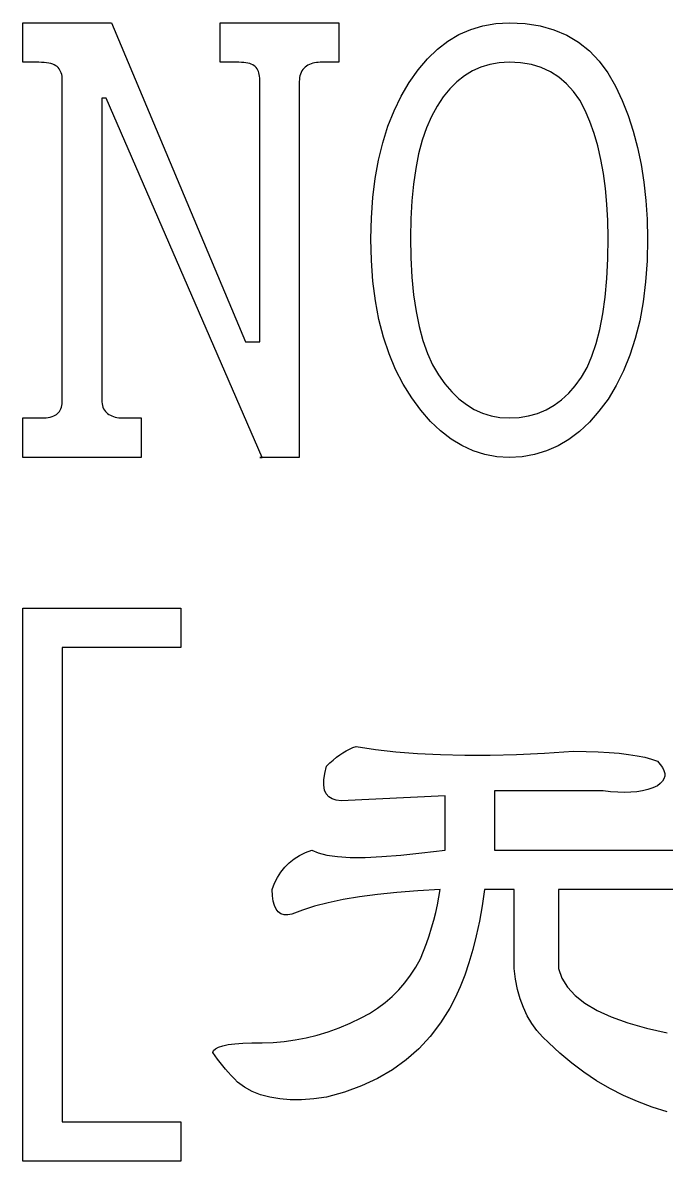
# Model space of a CAD drawing. Extents: x -210 to 210, y -160 to 160.
# Drawn here: x -179.92 to -174.83, y -150.75 to -141.74 of the extents above; entities that cross this region are included whole.
import ezdxf

# ---------------------------------------------------------------- set-up
doc = ezdxf.new("R2010")
doc.units = 0
doc.header["$MEASUREMENT"] = 0
doc.layers.get('0').update_dxf_attribs({"linetype": 'CONTINUOUS'})

msp = doc.modelspace()

# ---------------------------------------------------------------- linework, layer by layer
for points in [[(-178.154668, -144.266602), (-178.042363, -144.266602), (-178.042363, -144.266602), (-178.042363, -142.196279), (-178.042363, -142.196279), (-178.042793, -142.180488), (-178.042793, -142.180488), (-178.04418, -142.165645), (-178.04418, -142.165645), (-178.046367, -142.151807), (-178.046367, -142.151807), (-178.04957, -142.138887), (-178.04957, -142.138887), (-178.053652, -142.126943), (-178.053652, -142.126943), (-178.058594, -142.115977), (-178.058594, -142.115977), (-178.064531, -142.105986), (-178.064531, -142.105986), (-178.07127, -142.096924), (-178.07127, -142.096924), (-178.078984, -142.088857), (-178.078984, -142.088857), (-178.087793, -142.081689), (-178.087793, -142.081689), (-178.098027, -142.075342), (-178.098027, -142.075342), (-178.109609, -142.069844), (-178.109609, -142.069844), (-178.122617, -142.065225), (-178.122617, -142.065225), (-178.136953, -142.061426), (-178.136953, -142.061426), (-178.152793, -142.058477), (-178.152793, -142.058477), (-178.169922, -142.056377), (-178.169922, -142.056377), (-178.188477, -142.055098), (-178.188477, -142.055098), (-178.208379, -142.054678), (-178.208379, -142.054678), (-178.354863, -142.054678), (-178.354863, -142.054678), (-178.354863, -141.742188), (-178.354863, -141.742188), (-177.417344, -141.742188), (-177.417344, -141.742188), (-177.417344, -142.054678), (-177.417344, -142.054678), (-177.563848, -142.054678), (-177.563848, -142.054678), (-177.579766, -142.055156), (-177.579766, -142.055156), (-177.595098, -142.056611), (-177.595098, -142.056611), (-177.609688, -142.059014), (-177.609688, -142.059014), (-177.623652, -142.062393), (-177.623652, -142.062393), (-177.636973, -142.066719), (-177.636973, -142.066719), (-177.649512, -142.072021), (-177.649512, -142.072021), (-177.661484, -142.078311), (-177.661484, -142.078311), (-177.672832, -142.085557), (-177.672832, -142.085557), (-177.683477, -142.09373), (-177.683477, -142.09373), (-177.693242, -142.102852), (-177.693242, -142.102852), (-177.701777, -142.112803), (-177.701777, -142.112803), (-177.709219, -142.123564), (-177.709219, -142.123564), (-177.715488, -142.135205), (-177.715488, -142.135205), (-177.720703, -142.147686), (-177.720703, -142.147686), (-177.724727, -142.161016), (-177.724727, -142.161016), (-177.72752, -142.175186), (-177.72752, -142.175186), (-177.729238, -142.190186), (-177.729238, -142.190186), (-177.729863, -142.206045), (-177.729863, -142.206045), (-177.729863, -145.179678), (-177.729863, -145.179678), (-178.042363, -145.179678), (-178.042363, -145.179678), (-178.022813, -145.179678), (-178.022813, -145.179678), (-179.258184, -142.337871), (-179.258184, -142.337871), (-179.292363, -142.337871), (-179.292363, -142.337871), (-179.292363, -144.725576), (-179.292363, -144.725576), (-179.291758, -144.741357), (-179.291758, -144.741357), (-179.29002, -144.756201), (-179.29002, -144.756201), (-179.287227, -144.770029), (-179.287227, -144.770029), (-179.283203, -144.782949), (-179.283203, -144.782949), (-179.278008, -144.794893), (-179.278008, -144.794893), (-179.271719, -144.805859), (-179.271719, -144.805859), (-179.264277, -144.815879), (-179.264277, -144.815879), (-179.255762, -144.824922), (-179.255762, -144.824922), (-179.245977, -144.832998), (-179.245977, -144.832998), (-179.235352, -144.840146), (-179.235352, -144.840146), (-179.224004, -144.846494), (-179.224004, -144.846494), (-179.212012, -144.852002), (-179.212012, -144.852002), (-179.199434, -144.856621), (-179.199434, -144.856621), (-179.186172, -144.8604), (-179.186172, -144.8604), (-179.172168, -144.863379), (-179.172168, -144.863379), (-179.157598, -144.865479), (-179.157598, -144.865479), (-179.142266, -144.866748), (-179.142266, -144.866748), (-179.126367, -144.867178), (-179.126367, -144.867178), (-178.979863, -144.867178), (-178.979863, -144.867178), (-178.979863, -145.179678), (-178.979863, -145.179678), (-179.917363, -145.179678), (-179.917363, -145.179678), (-179.917363, -144.867178), (-179.917363, -144.867178), (-179.770879, -144.867178), (-179.770879, -144.867178), (-179.750977, -144.866748), (-179.750977, -144.866748), (-179.732422, -144.865479), (-179.732422, -144.865479), (-179.715273, -144.863379), (-179.715273, -144.863379), (-179.699434, -144.8604), (-179.699434, -144.8604), (-179.685117, -144.856621), (-179.685117, -144.856621), (-179.672129, -144.852002), (-179.672129, -144.852002), (-179.660508, -144.846494), (-179.660508, -144.846494), (-179.650273, -144.840146), (-179.650273, -144.840146), (-179.641484, -144.832998), (-179.641484, -144.832998), (-179.633789, -144.824922), (-179.633789, -144.824922), (-179.627012, -144.815879), (-179.627012, -144.815879), (-179.621094, -144.805859), (-179.621094, -144.805859), (-179.616152, -144.794893), (-179.616152, -144.794893), (-179.612051, -144.782949), (-179.612051, -144.782949), (-179.608887, -144.770029), (-179.608887, -144.770029), (-179.60668, -144.756201), (-179.60668, -144.756201), (-179.605313, -144.741357), (-179.605313, -144.741357), (-179.604863, -144.725576), (-179.604863, -144.725576), (-179.604863, -142.196279), (-179.604863, -142.196279), (-179.605371, -142.180488), (-179.605371, -142.180488), (-179.606953, -142.165645), (-179.606953, -142.165645), (-179.609512, -142.151807), (-179.609512, -142.151807), (-179.613047, -142.138887), (-179.613047, -142.138887), (-179.617676, -142.126943), (-179.617676, -142.126943), (-179.623281, -142.115977), (-179.623281, -142.115977), (-179.629941, -142.105986), (-179.629941, -142.105986), (-179.637637, -142.096924), (-179.637637, -142.096924), (-179.646367, -142.088857), (-179.646367, -142.088857), (-179.656387, -142.081689), (-179.656387, -142.081689), (-179.667852, -142.075342), (-179.667852, -142.075342), (-179.680781, -142.069844), (-179.680781, -142.069844), (-179.695332, -142.065225), (-179.695332, -142.065225), (-179.711328, -142.061426), (-179.711328, -142.061426), (-179.728828, -142.058477), (-179.728828, -142.058477), (-179.747813, -142.056377), (-179.747813, -142.056377), (-179.768379, -142.055098), (-179.768379, -142.055098), (-179.79041, -142.054678), (-179.79041, -142.054678), (-179.917363, -142.054678), (-179.917363, -142.054678), (-179.917363, -141.742188), (-179.917363, -141.742188), (-179.214238, -141.742188), (-179.214238, -141.742188), (-178.154668, -144.266602)], [(-174.97582, -143.451152), (-174.979707, -143.625947), (-174.979707, -143.625947), (-174.99127, -143.792246), (-174.99127, -143.792246), (-175.010566, -143.95002), (-175.010566, -143.95002), (-175.037598, -144.099307), (-175.037598, -144.099307), (-175.072246, -144.240098), (-175.072246, -144.240098), (-175.114766, -144.372373), (-175.114766, -144.372373), (-175.164922, -144.496172), (-175.164922, -144.496172), (-175.222793, -144.611436), (-175.222793, -144.611436), (-175.28832, -144.718242), (-175.28832, -144.718242), (-175.359746, -144.815098), (-175.359746, -144.815098), (-175.434941, -144.900518), (-175.434941, -144.900518), (-175.514043, -144.9746), (-175.514043, -144.9746), (-175.596992, -145.037246), (-175.596992, -145.037246), (-175.683828, -145.088525), (-175.683828, -145.088525), (-175.774492, -145.128398), (-175.774492, -145.128398), (-175.869023, -145.156895), (-175.869023, -145.156895), (-175.967363, -145.173984), (-175.967363, -145.173984), (-176.069551, -145.179678), (-176.069551, -145.179678), (-176.167852, -145.173848), (-176.167852, -145.173848), (-176.263008, -145.156387), (-176.263008, -145.156387), (-176.35498, -145.127324), (-176.35498, -145.127324), (-176.443848, -145.086602), (-176.443848, -145.086602), (-176.529531, -145.034238), (-176.529531, -145.034238), (-176.612129, -144.970234), (-176.612129, -144.970234), (-176.691582, -144.894619), (-176.691582, -144.894619), (-176.767891, -144.807383), (-176.767891, -144.807383), (-176.841074, -144.708486), (-176.841074, -144.708486), (-176.908691, -144.599883), (-176.908691, -144.599883), (-176.968379, -144.483506), (-176.968379, -144.483506), (-177.020156, -144.359365), (-177.020156, -144.359365), (-177.063906, -144.227441), (-177.063906, -144.227441), (-177.099727, -144.087744), (-177.099727, -144.087744), (-177.127559, -143.940254), (-177.127559, -143.940254), (-177.14748, -143.78502), (-177.14748, -143.78502), (-177.159355, -143.621982), (-177.159355, -143.621982), (-177.16332, -143.451152), (-177.16332, -143.451152), (-177.159629, -143.284453), (-177.159629, -143.284453), (-177.148438, -143.12501), (-177.148438, -143.12501), (-177.129707, -142.9729), (-177.129707, -142.9729), (-177.103516, -142.828105), (-177.103516, -142.828105), (-177.069941, -142.690557), (-177.069941, -142.690557), (-177.028828, -142.560303), (-177.028828, -142.560303), (-176.980234, -142.437383), (-176.980234, -142.437383), (-176.924141, -142.321719), (-176.924141, -142.321719), (-176.860605, -142.213379), (-176.860605, -142.213379), (-176.791035, -142.114473), (-176.791035, -142.114473), (-176.716895, -142.027217), (-176.716895, -142.027217), (-176.638184, -141.951602), (-176.638184, -141.951602), (-176.554863, -141.887607), (-176.554863, -141.887607), (-176.466992, -141.835254), (-176.466992, -141.835254), (-176.374531, -141.794521), (-176.374531, -141.794521), (-176.27748, -141.765449), (-176.27748, -141.765449), (-176.175781, -141.747998), (-176.175781, -141.747998), (-176.069551, -141.742188), (-176.069551, -141.742188), (-175.943477, -141.74835), (-175.943477, -141.74835), (-175.825566, -141.766895), (-175.825566, -141.766895), (-175.715879, -141.797793), (-175.715879, -141.797793), (-175.614395, -141.841025), (-175.614395, -141.841025), (-175.521055, -141.896621), (-175.521055, -141.896621), (-175.435918, -141.964619), (-175.435918, -141.964619), (-175.359004, -142.044951), (-175.359004, -142.044951), (-175.290293, -142.137617), (-175.290293, -142.137617), (-175.229707, -142.242686), (-175.229707, -142.242686), (-175.176445, -142.356436), (-175.176445, -142.356436), (-175.129453, -142.475352), (-175.129453, -142.475352), (-175.088672, -142.599375), (-175.088672, -142.599375), (-175.054199, -142.728525), (-175.054199, -142.728525), (-175.025996, -142.862793), (-175.025996, -142.862793), (-175.004023, -143.002197), (-175.004023, -143.002197), (-174.988398, -143.146738), (-174.988398, -143.146738), (-174.979004, -143.296387), (-174.979004, -143.296387), (-174.97582, -143.451152)], [(-176.85082, -143.441396), (-176.848145, -143.602354), (-176.848145, -143.602354), (-176.839844, -143.753301), (-176.839844, -143.753301), (-176.826172, -143.894141), (-176.826172, -143.894141), (-176.806953, -144.024893), (-176.806953, -144.024893), (-176.782285, -144.145625), (-176.782285, -144.145625), (-176.75207, -144.256279), (-176.75207, -144.256279), (-176.716426, -144.356865), (-176.716426, -144.356865), (-176.675313, -144.447383), (-176.675313, -144.447383), (-176.628672, -144.527822), (-176.628672, -144.527822), (-176.577891, -144.599053), (-176.577891, -144.599053), (-176.524297, -144.661875), (-176.524297, -144.661875), (-176.467813, -144.716318), (-176.467813, -144.716318), (-176.408574, -144.762441), (-176.408574, -144.762441), (-176.346445, -144.800137), (-176.346445, -144.800137), (-176.281484, -144.829482), (-176.281484, -144.829482), (-176.213691, -144.8504), (-176.213691, -144.8504), (-176.143066, -144.862998), (-176.143066, -144.862998), (-176.069551, -144.867178), (-176.069551, -144.867178), (-175.99123, -144.863184), (-175.99123, -144.863184), (-175.916484, -144.85127), (-175.916484, -144.85127), (-175.845527, -144.831357), (-175.845527, -144.831357), (-175.77832, -144.803506), (-175.77832, -144.803506), (-175.714844, -144.767686), (-175.714844, -144.767686), (-175.655098, -144.723936), (-175.655098, -144.723936), (-175.599121, -144.672217), (-175.599121, -144.672217), (-175.546875, -144.612549), (-175.546875, -144.612549), (-175.498281, -144.544902), (-175.498281, -144.544902), (-175.454219, -144.467617), (-175.454219, -144.467617), (-175.415371, -144.379004), (-175.415371, -144.379004), (-175.381641, -144.279063), (-175.381641, -144.279063), (-175.353145, -144.167783), (-175.353145, -144.167783), (-175.329844, -144.045176), (-175.329844, -144.045176), (-175.311641, -143.91124), (-175.311641, -143.91124), (-175.298711, -143.765938), (-175.298711, -143.765938), (-175.290957, -143.609355), (-175.290957, -143.609355), (-175.28832, -143.441396), (-175.28832, -143.441396), (-175.290605, -143.305508), (-175.290605, -143.305508), (-175.297246, -143.175674), (-175.297246, -143.175674), (-175.308418, -143.051865), (-175.308418, -143.051865), (-175.324043, -142.934053), (-175.324043, -142.934053), (-175.344121, -142.822285), (-175.344121, -142.822285), (-175.368633, -142.716553), (-175.368633, -142.716553), (-175.397637, -142.616855), (-175.397637, -142.616855), (-175.431094, -142.523184), (-175.431094, -142.523184), (-175.468984, -142.435518), (-175.468984, -142.435518), (-175.512109, -142.355605), (-175.512109, -142.355605), (-175.561152, -142.285068), (-175.561152, -142.285068), (-175.616035, -142.223936), (-175.616035, -142.223936), (-175.676875, -142.172217), (-175.676875, -142.172217), (-175.743594, -142.129902), (-175.743594, -142.129902), (-175.81623, -142.096992), (-175.81623, -142.096992), (-175.894766, -142.073496), (-175.894766, -142.073496), (-175.979238, -142.059385), (-175.979238, -142.059385), (-176.069551, -142.054678), (-176.069551, -142.054678), (-176.147988, -142.058984), (-176.147988, -142.058984), (-176.222734, -142.071787), (-176.222734, -142.071787), (-176.293711, -142.093193), (-176.293711, -142.093193), (-176.360898, -142.123145), (-176.360898, -142.123145), (-176.424375, -142.16168), (-176.424375, -142.16168), (-176.484141, -142.20876), (-176.484141, -142.20876), (-176.540098, -142.264395), (-176.540098, -142.264395), (-176.592363, -142.328604), (-176.592363, -142.328604), (-176.640859, -142.401367), (-176.640859, -142.401367), (-176.684941, -142.482686), (-176.684941, -142.482686), (-176.723887, -142.572568), (-176.723887, -142.572568), (-176.757578, -142.671006), (-176.757578, -142.671006), (-176.786016, -142.777998), (-176.786016, -142.777998), (-176.809395, -142.893555), (-176.809395, -142.893555), (-176.82752, -143.017676), (-176.82752, -143.017676), (-176.84043, -143.150371), (-176.84043, -143.150371), (-176.848262, -143.291592), (-176.848262, -143.291592), (-176.85082, -143.441396)], [(-178.667363, -146.371182), (-178.667363, -146.683682), (-178.667363, -146.683682), (-179.604863, -146.683682), (-179.604863, -146.683682), (-179.604863, -150.433672), (-179.604863, -150.433672), (-178.667363, -150.433672), (-178.667363, -150.433672), (-178.667363, -150.746182), (-178.667363, -150.746182), (-179.917363, -150.746182), (-179.917363, -150.746182), (-179.917363, -146.371182), (-179.917363, -146.371182), (-178.667363, -146.371182)], [(-174.819551, -150.355547), (-174.939219, -150.317939), (-174.939219, -150.317939), (-175.054922, -150.274512), (-175.054922, -150.274512), (-175.166816, -150.225352), (-175.166816, -150.225352), (-175.274844, -150.170352), (-175.274844, -150.170352), (-175.379023, -150.1096), (-175.379023, -150.1096), (-175.479316, -150.043057), (-175.479316, -150.043057), (-175.575801, -149.970693), (-175.575801, -149.970693), (-175.668359, -149.892588), (-175.668359, -149.892588), (-175.75707, -149.808672), (-175.75707, -149.808672), (-175.806758, -149.762852), (-175.806758, -149.762852), (-175.851621, -149.712217), (-175.851621, -149.712217), (-175.891641, -149.656738), (-175.891641, -149.656738), (-175.926875, -149.596494), (-175.926875, -149.596494), (-175.957266, -149.531377), (-175.957266, -149.531377), (-175.982812, -149.461436), (-175.982812, -149.461436), (-176.003516, -149.386699), (-176.003516, -149.386699), (-176.019395, -149.307119), (-176.019395, -149.307119), (-176.030508, -149.222744), (-176.030508, -149.222744), (-176.030508, -148.597744), (-176.030508, -148.597744), (-176.264883, -148.597744), (-176.264883, -148.597744), (-176.283691, -148.725049), (-176.283691, -148.725049), (-176.305449, -148.846582), (-176.305449, -148.846582), (-176.33002, -148.962305), (-176.33002, -148.962305), (-176.35752, -149.072256), (-176.35752, -149.072256), (-176.387871, -149.176436), (-176.387871, -149.176436), (-176.421113, -149.274814), (-176.421113, -149.274814), (-176.457363, -149.367402), (-176.457363, -149.367402), (-176.496406, -149.454209), (-176.496406, -149.454209), (-176.53832, -149.535234), (-176.53832, -149.535234), (-176.612129, -149.651943), (-176.612129, -149.651943), (-176.694551, -149.758994), (-176.694551, -149.758994), (-176.785762, -149.856416), (-176.785762, -149.856416), (-176.885566, -149.944189), (-176.885566, -149.944189), (-176.994082, -150.022314), (-176.994082, -150.022314), (-177.11125, -150.090801), (-177.11125, -150.090801), (-177.237129, -150.149609), (-177.237129, -150.149609), (-177.371699, -150.198818), (-177.371699, -150.198818), (-177.514883, -150.238369), (-177.514883, -150.238369), (-177.61623, -150.252354), (-177.61623, -150.252354), (-177.71168, -150.25958), (-177.71168, -150.25958), (-177.801387, -150.260059), (-177.801387, -150.260059), (-177.885234, -150.25377), (-177.885234, -150.25377), (-177.963379, -150.240762), (-177.963379, -150.240762), (-178.035762, -150.221006), (-178.035762, -150.221006), (-178.102324, -150.194482), (-178.102324, -150.194482), (-178.163105, -150.161191), (-178.163105, -150.161191), (-178.218008, -150.121182), (-178.218008, -150.121182), (-178.243613, -150.095117), (-178.243613, -150.095117), (-178.268184, -150.069102), (-178.268184, -150.069102), (-178.291836, -150.043057), (-178.291836, -150.043057), (-178.314453, -150.016992), (-178.314453, -150.016992), (-178.336172, -149.990977), (-178.336172, -149.990977), (-178.356953, -149.964912), (-178.356953, -149.964912), (-178.376719, -149.938877), (-178.376719, -149.938877), (-178.395488, -149.912852), (-178.395488, -149.912852), (-178.41332, -149.886807), (-178.41332, -149.886807), (-178.408516, -149.8704), (-178.408516, -149.8704), (-178.394043, -149.855938), (-178.394043, -149.855938), (-178.369941, -149.843379), (-178.369941, -149.843379), (-178.336172, -149.832783), (-178.336172, -149.832783), (-178.292793, -149.824102), (-178.292793, -149.824102), (-178.239766, -149.817363), (-178.239766, -149.817363), (-178.177051, -149.8125), (-178.177051, -149.8125), (-178.104707, -149.809609), (-178.104707, -149.809609), (-178.022676, -149.808672), (-178.022676, -149.808672), (-177.935918, -149.80626), (-177.935918, -149.80626), (-177.849121, -149.799023), (-177.849121, -149.799023), (-177.762324, -149.786982), (-177.762324, -149.786982), (-177.675566, -149.770078), (-177.675566, -149.770078), (-177.588691, -149.748389), (-177.588691, -149.748389), (-177.501895, -149.721865), (-177.501895, -149.721865), (-177.415098, -149.690527), (-177.415098, -149.690527), (-177.328242, -149.654355), (-177.328242, -149.654355), (-177.241445, -149.613369), (-177.241445, -149.613369), (-177.173945, -149.576689), (-177.173945, -149.576689), (-177.110293, -149.536191), (-177.110293, -149.536191), (-177.050566, -149.491816), (-177.050566, -149.491816), (-176.99457, -149.443613), (-176.99457, -149.443613), (-176.9425, -149.391514), (-176.9425, -149.391514), (-176.894316, -149.335566), (-176.894316, -149.335566), (-176.849844, -149.275781), (-176.849844, -149.275781), (-176.809395, -149.212119), (-176.809395, -149.212119), (-176.772676, -149.144609), (-176.772676, -149.144609), (-176.747676, -149.083857), (-176.747676, -149.083857), (-176.724492, -149.023057), (-176.724492, -149.023057), (-176.703242, -148.962305), (-176.703242, -148.962305), (-176.683984, -148.901553), (-176.683984, -148.901553), (-176.666621, -148.840801), (-176.666621, -148.840801), (-176.651172, -148.78002), (-176.651172, -148.78002), (-176.637676, -148.719248), (-176.637676, -148.719248), (-176.626094, -148.658496), (-176.626094, -148.658496), (-176.616445, -148.597744), (-176.616445, -148.597744), (-176.792988, -148.607861), (-176.792988, -148.607861), (-176.957871, -148.620869), (-176.957871, -148.620869), (-177.11125, -148.636807), (-177.11125, -148.636807), (-177.253047, -148.655605), (-177.253047, -148.655605), (-177.383242, -148.677305), (-177.383242, -148.677305), (-177.501895, -148.701904), (-177.501895, -148.701904), (-177.608945, -148.729385), (-177.608945, -148.729385), (-177.704492, -148.759766), (-177.704492, -148.759766), (-177.78832, -148.793057), (-177.78832, -148.793057), (-177.821172, -148.79835), (-177.821172, -148.79835), (-177.850098, -148.796885), (-177.850098, -148.796885), (-177.875117, -148.788691), (-177.875117, -148.788691), (-177.896387, -148.77374), (-177.896387, -148.77374), (-177.91375, -148.752051), (-177.91375, -148.752051), (-177.927246, -148.723613), (-177.927246, -148.723613), (-177.936875, -148.688408), (-177.936875, -148.688408), (-177.942676, -148.646445), (-177.942676, -148.646445), (-177.944551, -148.597744), (-177.944551, -148.597744), (-177.925313, -148.547578), (-177.925313, -148.547578), (-177.902168, -148.501279), (-177.902168, -148.501279), (-177.875117, -148.458857), (-177.875117, -148.458857), (-177.844297, -148.420264), (-177.844297, -148.420264), (-177.80957, -148.385557), (-177.80957, -148.385557), (-177.770996, -148.354678), (-177.770996, -148.354678), (-177.728516, -148.327646), (-177.728516, -148.327646), (-177.682227, -148.304512), (-177.682227, -148.304512), (-177.63207, -148.285244), (-177.63207, -148.285244), (-177.580508, -148.308379), (-177.580508, -148.308379), (-177.51252, -148.325752), (-177.51252, -148.325752), (-177.428125, -148.337305), (-177.428125, -148.337305), (-177.327324, -148.343115), (-177.327324, -148.343115), (-177.210137, -148.343115), (-177.210137, -148.343115), (-177.076562, -148.337305), (-177.076562, -148.337305), (-176.926582, -148.325752), (-176.926582, -148.325752), (-176.760176, -148.308379), (-176.760176, -148.308379), (-176.577383, -148.285244), (-176.577383, -148.285244), (-176.577383, -147.855547), (-176.577383, -147.855547), (-177.397676, -147.894609), (-177.397676, -147.894609), (-177.437734, -147.89124), (-177.437734, -147.89124), (-177.471035, -147.881104), (-177.471035, -147.881104), (-177.497559, -147.864238), (-177.497559, -147.864238), (-177.517363, -147.840605), (-177.517363, -147.840605), (-177.530313, -147.810205), (-177.530313, -147.810205), (-177.536621, -147.773057), (-177.536621, -147.773057), (-177.536113, -147.729189), (-177.536113, -147.729189), (-177.528926, -147.678555), (-177.528926, -147.678555), (-177.514883, -147.621182), (-177.514883, -147.621182), (-177.488887, -147.596104), (-177.488887, -147.596104), (-177.462813, -147.572939), (-177.462813, -147.572939), (-177.436758, -147.551748), (-177.436758, -147.551748), (-177.410762, -147.532432), (-177.410762, -147.532432), (-177.384707, -147.515078), (-177.384707, -147.515078), (-177.358633, -147.499619), (-177.358633, -147.499619), (-177.332637, -147.486133), (-177.332637, -147.486133), (-177.306582, -147.474561), (-177.306582, -147.474561), (-177.280508, -147.464912), (-177.280508, -147.464912), (-177.128164, -147.488564), (-177.128164, -147.488564), (-176.966113, -147.507354), (-176.966113, -147.507354), (-176.794434, -147.521348), (-176.794434, -147.521348), (-176.613125, -147.530498), (-176.613125, -147.530498), (-176.422109, -147.534863), (-176.422109, -147.534863), (-176.221504, -147.534355), (-176.221504, -147.534355), (-176.01123, -147.529053), (-176.01123, -147.529053), (-175.791328, -147.518936), (-175.791328, -147.518936), (-175.561758, -147.503984)], [(-175.561758, -147.503984), (-175.460996, -147.504941), (-175.460996, -147.504941), (-175.366953, -147.507813), (-175.366953, -147.507813), (-175.279668, -147.512676), (-175.279668, -147.512676), (-175.199102, -147.519395), (-175.199102, -147.519395), (-175.125371, -147.528096), (-175.125371, -147.528096), (-175.058359, -147.538691), (-175.058359, -147.538691), (-174.998047, -147.55125), (-174.998047, -147.55125), (-174.944512, -147.565693), (-174.944512, -147.565693), (-174.897695, -147.582109), (-174.897695, -147.582109), (-174.874551, -147.607686), (-174.874551, -147.607686), (-174.857188, -147.632256), (-174.857188, -147.632256), (-174.845645, -147.655879), (-174.845645, -147.655879), (-174.839844, -147.678555), (-174.839844, -147.678555), (-174.839844, -147.700254), (-174.839844, -147.700254), (-174.845645, -147.720996), (-174.845645, -147.720996), (-174.857188, -147.740762), (-174.857188, -147.740762), (-174.874551, -147.75959), (-174.874551, -147.75959), (-174.897695, -147.777422), (-174.897695, -147.777422), (-174.933887, -147.79335), (-174.933887, -147.79335), (-174.972988, -147.806348), (-174.972988, -147.806348), (-175.014883, -147.816494), (-175.014883, -147.816494), (-175.059766, -147.823721), (-175.059766, -147.823721), (-175.10752, -147.828057), (-175.10752, -147.828057), (-175.158145, -147.829502), (-175.158145, -147.829502), (-175.21168, -147.828057), (-175.21168, -147.828057), (-175.268047, -147.823721), (-175.268047, -147.823721), (-175.327383, -147.816494), (-175.327383, -147.816494), (-176.186758, -147.816494), (-176.186758, -147.816494), (-176.186758, -148.285244), (-176.186758, -148.285244), (-174.624238, -148.285244)], [(-174.66332, -148.597744), (-175.678945, -148.597744), (-175.678945, -148.597744), (-175.678945, -149.222744), (-175.678945, -149.222744), (-175.652969, -149.298447), (-175.652969, -149.298447), (-175.609492, -149.369346), (-175.609492, -149.369346), (-175.54877, -149.4354), (-175.54877, -149.4354), (-175.470645, -149.496641), (-175.470645, -149.496641), (-175.375117, -149.553076), (-175.375117, -149.553076), (-175.262324, -149.604678), (-175.262324, -149.604678), (-175.13207, -149.651484), (-175.13207, -149.651484), (-174.984492, -149.693418), (-174.984492, -149.693418), (-174.819551, -149.730547)]]:
    msp.add_lwpolyline(points)

doc.saveas('drawing.dxf')
